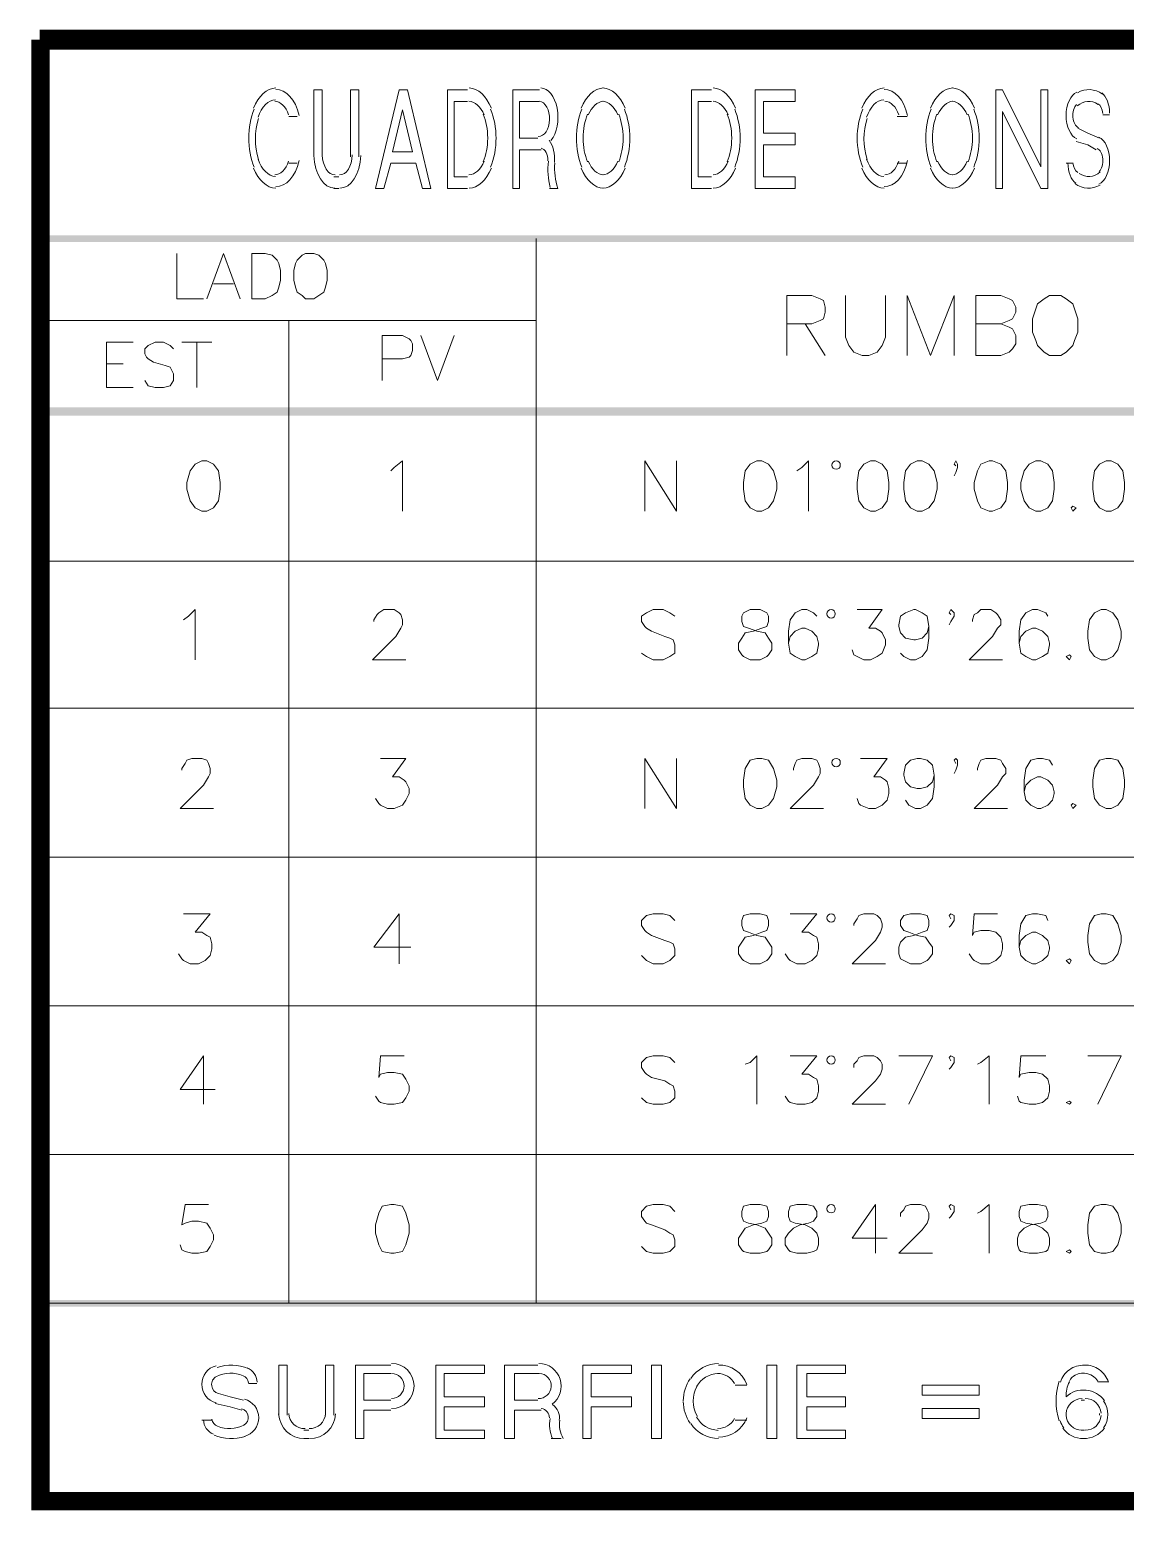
# Model space of a CAD drawing. Header units: millimetres. Extents: x 2424 to 2511, y 1858 to 1990.
# Drawn here: x 2446.41 to 2457.51, y 1895.92 to 1910.94 of the extents above; entities that cross this region are included whole.
import ezdxf

# ---------------------------------------------------------------- set-up
doc = ezdxf.new("R2010")
doc.units = ezdxf.units.MM
for name, color, linetype in [('PDF_CVL_CUADCON', 7, 'Continuous'), ('PDF_CVL_CUADCON_LIN', 7, 'Continuous'), ('PDF_CVL_CUADCON_TIT', 7, 'Continuous'), ('PDF_CVL_CUADCON_TX', 7, 'Continuous')]:
    doc.layers.add(name, color=color, linetype=linetype)

msp = doc.modelspace()

# ---------------------------------------------------------------- linework, layer by layer
at = {"layer": 'PDF_CVL_CUADCON', "lineweight": 0}
msp.add_lwpolyline([(2446.509, 1910.837, 0.203, 0.203, 0), (2465.587, 1910.837, 0.203, 0.203, 0), (2465.587, 1896.021, 0.186, 0.186, 0), (2446.517, 1896.021, 0.186, 0.186, 0), (2446.517, 1910.837, 0, 0, 0)], format="xyseb", dxfattribs=at)
at = {"layer": 'PDF_CVL_CUADCON', "transparency": 33554559}
for points in [[(2446.509, 1908.855), (2446.509, 1908.787), (2465.587, 1908.855)], [(2446.509, 1908.787), (2465.587, 1908.855), (2465.587, 1908.787)], [(2446.509, 1907.11), (2446.509, 1907.025), (2465.587, 1907.11)], [(2446.509, 1907.025), (2465.587, 1907.11), (2465.587, 1907.025)], [(2446.509, 1898.062), (2446.509, 1897.994), (2465.587, 1898.062)], [(2446.509, 1897.994), (2465.587, 1898.062), (2465.587, 1897.994)]]:
    msp.add_solid(points, dxfattribs=at)
at = {"layer": 'PDF_CVL_CUADCON_LIN', "lineweight": 9}
for points in [[(2446.509, 1898.028), (2465.587, 1898.028), (2465.587, 1908.821)], [(2451.541, 1908.821), (2451.541, 1898.028)], [(2446.509, 1905.551), (2465.587, 1905.551)], [(2446.509, 1904.06), (2465.587, 1904.06)], [(2446.509, 1902.552), (2465.587, 1902.552)], [(2446.509, 1901.044), (2465.587, 1901.044)], [(2446.509, 1899.536), (2465.587, 1899.536)]]:
    msp.add_lwpolyline(points, dxfattribs=at)
at = {"layer": 'PDF_CVL_CUADCON_TIT', "lineweight": 9}
for points in [[(2449.288, 1909.651), (2449.288, 1910.329), (2449.372, 1910.329), (2449.372, 1909.651)], [(2449.66, 1909.651), (2449.66, 1910.329), (2449.745, 1910.329), (2449.745, 1909.651)], [(2450.846, 1909.33), (2450.643, 1909.33), (2450.643, 1910.329), (2450.846, 1910.329)], [(2451.575, 1910.329), (2451.304, 1910.329), (2451.304, 1909.33), (2451.372, 1909.33), (2451.372, 1909.719), (2451.592, 1909.719)], [(2453.32, 1909.33), (2453.117, 1909.33), (2453.117, 1910.329), (2453.32, 1910.329)], [(2450.846, 1909.448), (2450.711, 1909.448), (2450.711, 1910.211), (2450.846, 1910.211)], [(2453.32, 1909.448), (2453.184, 1909.448), (2453.184, 1910.211), (2453.32, 1910.211)], [(2449.118, 1910.058), (2449.033, 1910.058)], [(2455.302, 1910.058), (2455.201, 1910.058)], [(2457.353, 1910.075), (2457.285, 1910.075)], [(2457.031, 1909.939), (2457.132, 1909.889), (2457.251, 1909.838)], [(2457.014, 1909.804), (2457.132, 1909.77), (2457.217, 1909.719)], [(2449.118, 1909.584), (2449.033, 1909.584)], [(2455.302, 1909.584), (2455.201, 1909.584)], [(2456.912, 1909.584), (2456.98, 1909.584)], [(2449.491, 1909.448), (2449.542, 1909.448)], [(2449.491, 1909.33), (2449.542, 1909.33)], [(2447.898, 1908.669), (2447.898, 1908.211), (2448.169, 1908.211)], [(2448.203, 1908.211), (2448.373, 1908.669), (2448.542, 1908.211)], [(2448.271, 1908.364), (2448.474, 1908.364)], [(2454.082, 1907.635), (2454.082, 1908.245), (2454.337, 1908.245), (2454.421, 1908.211), (2454.455, 1908.194), (2454.472, 1908.127), (2454.472, 1908.076), (2454.455, 1908.008), (2454.421, 1907.991), (2454.337, 1907.957), (2454.082, 1907.957)], [(2454.676, 1908.245), (2454.676, 1907.822), (2454.709, 1907.737), (2454.76, 1907.669), (2454.845, 1907.635), (2454.913, 1907.635), (2454.997, 1907.669), (2455.048, 1907.737), (2455.082, 1907.822), (2455.082, 1908.245)], [(2455.302, 1907.635), (2455.302, 1908.245), (2455.54, 1907.635), (2455.777, 1908.245), (2455.777, 1907.635)], [(2456.251, 1907.957), (2456.336, 1907.923), (2456.37, 1907.906), (2456.404, 1907.839), (2456.404, 1907.754), (2456.37, 1907.703), (2456.336, 1907.669), (2456.251, 1907.635), (2455.997, 1907.635), (2455.997, 1908.245), (2456.251, 1908.245), (2456.336, 1908.211), (2456.37, 1908.194), (2456.404, 1908.127), (2456.404, 1908.076), (2456.37, 1908.008), (2456.336, 1907.991), (2456.251, 1907.957), (2455.997, 1907.957)], [(2446.509, 1907.991), (2451.541, 1907.991)], [(2449.033, 1907.991), (2449.033, 1898.028)], [(2454.269, 1907.957), (2454.472, 1907.635)], [(2447.458, 1907.313), (2447.187, 1907.313), (2447.187, 1907.771), (2447.458, 1907.771)], [(2447.864, 1907.703), (2447.83, 1907.737), (2447.763, 1907.771), (2447.678, 1907.771), (2447.61, 1907.737), (2447.576, 1907.703), (2447.576, 1907.652), (2447.593, 1907.618), (2447.61, 1907.601), (2447.661, 1907.567), (2447.78, 1907.534), (2447.83, 1907.517), (2447.847, 1907.483), (2447.864, 1907.449), (2447.864, 1907.381), (2447.83, 1907.33), (2447.763, 1907.313), (2447.678, 1907.313), (2447.61, 1907.33), (2447.576, 1907.381)], [(2447.949, 1907.771), (2448.254, 1907.771)], [(2448.102, 1907.771), (2448.102, 1907.313)], [(2449.982, 1907.381), (2449.982, 1907.839), (2450.186, 1907.839), (2450.253, 1907.805), (2450.27, 1907.788), (2450.287, 1907.754), (2450.287, 1907.686), (2450.27, 1907.635), (2450.253, 1907.618), (2450.186, 1907.601), (2449.982, 1907.601)], [(2450.372, 1907.839), (2450.541, 1907.381), (2450.711, 1907.839)], [(2447.187, 1907.55), (2447.356, 1907.55)], [(2448.932, 1896.893), (2448.932, 1897.401), (2449.016, 1897.401), (2449.016, 1896.893)], [(2449.406, 1896.893), (2449.406, 1897.401), (2449.491, 1897.401), (2449.491, 1896.893)], [(2450.067, 1897.401), (2449.711, 1897.401), (2449.711, 1896.656), (2449.796, 1896.656), (2449.796, 1896.944), (2450.067, 1896.944)], [(2451.558, 1897.401), (2451.219, 1897.401), (2451.219, 1896.656), (2451.321, 1896.656), (2451.321, 1896.944), (2451.592, 1896.944)], [(2448.711, 1897.215), (2448.627, 1897.215)], [(2450.067, 1897.046), (2449.796, 1897.046), (2449.796, 1897.317), (2450.067, 1897.317)], [(2457.336, 1897.232), (2457.234, 1897.232)], [(2453.676, 1897.198), (2453.557, 1897.198)], [(2448.288, 1897.012), (2448.44, 1896.978), (2448.559, 1896.944)], [(2457.098, 1897.046), (2457.081, 1897.046), (2457.065, 1897.046)], [(2457.251, 1896.91), (2457.251, 1896.893)], [(2448.152, 1896.842), (2448.254, 1896.842)], [(2453.676, 1896.842), (2453.557, 1896.842)], [(2456.912, 1896.893), (2456.912, 1896.893)], [(2457.251, 1896.893), (2457.251, 1896.893)], [(2449.186, 1896.741), (2449.237, 1896.741)], [(2449.186, 1896.656), (2449.237, 1896.656)], [(2451.795, 1896.656), (2451.693, 1896.656)], [(2457.065, 1896.741), (2457.081, 1896.741), (2457.098, 1896.741)]]:
    msp.add_lwpolyline(points, dxfattribs=at)
for points in [[(2450.389, 1909.33), (2450.321, 1909.584), (2450.067, 1909.584), (2449.999, 1909.33), (2449.914, 1909.33), (2450.152, 1910.329), (2450.236, 1910.329), (2450.474, 1909.33)], [(2453.845, 1909.77), (2453.845, 1909.448), (2454.167, 1909.448), (2454.167, 1909.33), (2453.761, 1909.33), (2453.761, 1910.329), (2454.167, 1910.329), (2454.167, 1910.211), (2453.845, 1910.211), (2453.845, 1909.889), (2454.167, 1909.889), (2454.167, 1909.77)], [(2456.726, 1910.329), (2456.726, 1909.33), (2456.658, 1909.33), (2456.268, 1910.109), (2456.268, 1909.33), (2456.2, 1909.33), (2456.2, 1910.329), (2456.268, 1910.329), (2456.658, 1909.55), (2456.658, 1910.329)], [(2450.084, 1909.702), (2450.186, 1910.126), (2450.287, 1909.702)], [(2448.661, 1908.211), (2448.661, 1908.669), (2448.796, 1908.669), (2448.864, 1908.652), (2448.915, 1908.601), (2448.932, 1908.567), (2448.949, 1908.499), (2448.949, 1908.398), (2448.932, 1908.33), (2448.915, 1908.279), (2448.864, 1908.245), (2448.796, 1908.211)], [(2449.203, 1908.669), (2449.169, 1908.652), (2449.118, 1908.601), (2449.101, 1908.567), (2449.084, 1908.499), (2449.084, 1908.398), (2449.101, 1908.33), (2449.118, 1908.279), (2449.169, 1908.245), (2449.203, 1908.211), (2449.288, 1908.211), (2449.338, 1908.245), (2449.389, 1908.279), (2449.406, 1908.33), (2449.423, 1908.398), (2449.423, 1908.499), (2449.406, 1908.567), (2449.389, 1908.601), (2449.338, 1908.652), (2449.288, 1908.669)], [(2456.743, 1908.245), (2456.692, 1908.211), (2456.624, 1908.16), (2456.607, 1908.11), (2456.573, 1908.008), (2456.573, 1907.872), (2456.607, 1907.788), (2456.624, 1907.737), (2456.692, 1907.669), (2456.743, 1907.635), (2456.861, 1907.635), (2456.912, 1907.669), (2456.98, 1907.737), (2456.997, 1907.788), (2457.031, 1907.872), (2457.031, 1908.008), (2456.997, 1908.11), (2456.98, 1908.16), (2456.912, 1908.211), (2456.861, 1908.245)], [(2450.609, 1896.978), (2450.609, 1896.741), (2451.016, 1896.741), (2451.016, 1896.656), (2450.524, 1896.656), (2450.524, 1897.401), (2451.016, 1897.401), (2451.016, 1897.317), (2450.609, 1897.317), (2450.609, 1897.08), (2451.016, 1897.08), (2451.016, 1896.978)], [(2452.507, 1897.401), (2452.507, 1897.317), (2452.1, 1897.317), (2452.1, 1897.08), (2452.507, 1897.08), (2452.507, 1896.978), (2452.1, 1896.978), (2452.1, 1896.656), (2452.015, 1896.656), (2452.015, 1897.401)], [(2452.71, 1897.401), (2452.812, 1897.401), (2452.812, 1896.656), (2452.71, 1896.656)], [(2453.879, 1897.401), (2453.981, 1897.401), (2453.981, 1896.656), (2453.879, 1896.656)], [(2454.286, 1896.978), (2454.286, 1896.741), (2454.676, 1896.741), (2454.676, 1896.656), (2454.184, 1896.656), (2454.184, 1897.401), (2454.676, 1897.401), (2454.676, 1897.317), (2454.286, 1897.317), (2454.286, 1897.08), (2454.676, 1897.08), (2454.676, 1896.978)], [(2455.455, 1897.096), (2455.455, 1897.198), (2456.031, 1897.198), (2456.031, 1897.096)], [(2455.455, 1896.859), (2456.031, 1896.859), (2456.031, 1896.961), (2455.455, 1896.961)]]:
    msp.add_lwpolyline(points, close=True, dxfattribs=at)
for points in [[(2451.558, 1909.838), (2451.372, 1909.838), (2451.372, 1910.211), (2451.558, 1910.211, -0.040838), (2451.572, 1910.212)], [(2451.731, 1909.586, 0.106285), (2451.761, 1909.33), (2451.677, 1909.33)], [(2457.342, 1897.229, 0.165351), (2457.248, 1897.357, 0.165345), (2457.1, 1897.401, 0.165345), (2456.946, 1897.355, 0.165351), (2456.855, 1897.229)], [(2448.625, 1897.222, 0.267689), (2448.57, 1897.294, 0.212598), (2448.301, 1897.287, 0.677176), (2448.322, 1897.113), (2448.44, 1897.08), (2448.576, 1897.046)], [(2451.558, 1897.046), (2451.321, 1897.046), (2451.321, 1897.317), (2451.558, 1897.317, -0.023253), (2451.572, 1897.317, -0.999998), (2451.561, 1897.063)], [(2456.947, 1897.232, 0.125997), (2456.912, 1897.08, -0.448813), (2457.301, 1897.041)], [(2457.236, 1897.24, 0.377927), (2457.005, 1897.3, 0.149581), (2456.946, 1897.24)], [(2457.074, 1897.063, 0.393692), (2456.912, 1896.91), (2456.912, 1896.893, 0.393692), (2457.074, 1896.741)], [(2448.255, 1896.852, 0.267689), (2448.311, 1896.781, 0.212598), (2448.579, 1896.792, 0.677176), (2448.556, 1896.958)]]:
    msp.add_lwpolyline(points, format="xyb", dxfattribs=at)
for centre, radius, start, end in [((2449.366, 1909.831), 0.671, 161.9926, 198.0074), ((2455.534, 1909.831), 0.671, 161.9926, 198.0074), ((2452.428, 1909.527), 0.767, 174.0968, 194.1669), ((2448.347, 1897.207), 0.195, 104.6896, 255.3104), ((2448.449, 1896.952), 0.449, 67.3466, 108.408), ((2448.551, 1897.224), 0.161, 1.3775, 68.0114), ((2450.075, 1897.19), 0.229, 270.0002, 89.9998), ((2451.566, 1897.19), 0.229, 306.6835, 89.1765), ((2453.396, 1897.071), 0.347, 91.0103, 145.8774), ((2453.396, 1897.105), 0.297, 20.0012, 91.5657), ((2450.075, 1897.19), 0.127, 270.0004, 89.9996), ((2453.43, 1897.037), 0.398, 145.4596, 179.4891), ((2453.396, 1897.054), 0.263, 92.2956, 150.5626), ((2453.379, 1897.122), 0.195, 28.2189, 89.8503), ((2457.497, 1897.037), 0.686, 162.9826, 197.0174), ((2453.447, 1897.037), 0.313, 150.0232, 209.9768), ((2457.107, 1896.902), 0.161, 4.3124, 90.2691), ((2448.534, 1896.868), 0.195, 284.6896, 75.3104), ((2449.194, 1896.919), 0.263, 182.5767, 270.0879), ((2449.194, 1896.919), 0.161, 182.5883, 271.6533), ((2449.245, 1896.919), 0.161, 268.3467, 357.4117), ((2449.245, 1896.919), 0.263, 269.9121, 357.4233), ((2451.583, 1896.868), 0.0932, 358.9903, 83.3797), ((2451.617, 1896.868), 0.161, 350.7107, 55.6834), ((2453.43, 1897.037), 0.398, 180.5109, 214.5404), ((2457.107, 1896.902), 0.229, 323.3997, 36.6003), ((2448.33, 1896.851), 0.161, 181.3775, 248.0114), ((2452.041, 1896.8), 0.364, 170.5732, 202.8469), ((2452.058, 1896.8), 0.28, 170.9619, 210.2738), ((2453.396, 1897.003), 0.347, 214.1226, 268.9897), ((2453.396, 1897.003), 0.263, 209.4374, 267.7044), ((2453.379, 1896.952), 0.195, 270.1497, 331.7811), ((2453.396, 1896.969), 0.297, 268.4343, 339.9988), ((2457.073, 1896.902), 0.229, 196.6671, 216.463), ((2457.09, 1896.919), 0.263, 216.5078, 323.4922), ((2457.107, 1896.902), 0.161, 269.7309, 355.6876), ((2448.449, 1897.105), 0.449, 247.3466, 288.408)]:
    msp.add_arc(centre, radius, start, end, dxfattribs=at)
for points in [[(2448.902, 1910.348), (2448.811, 1910.345), (2448.727, 1910.269), (2448.676, 1910.144)], [(2449.138, 1910.069), (2449.102, 1910.23), (2449.006, 1910.336), (2448.901, 1910.331)], [(2451.087, 1910.144), (2451.036, 1910.269), (2450.952, 1910.345), (2450.861, 1910.348)], [(2451.754, 1910.143), (2451.73, 1910.264), (2451.663, 1910.346), (2451.587, 1910.348)], [(2452.223, 1910.348), (2452.132, 1910.345), (2452.048, 1910.269), (2451.997, 1910.144)], [(2452.443, 1910.144), (2452.392, 1910.269), (2452.307, 1910.345), (2452.216, 1910.348)], [(2453.561, 1910.144), (2453.51, 1910.269), (2453.426, 1910.345), (2453.335, 1910.348)], [(2455.07, 1910.348), (2454.979, 1910.345), (2454.895, 1910.269), (2454.843, 1910.144)], [(2455.306, 1910.069), (2455.27, 1910.23), (2455.174, 1910.336), (2455.068, 1910.331)], [(2455.765, 1910.348), (2455.674, 1910.345), (2455.589, 1910.269), (2455.538, 1910.144)], [(2455.984, 1910.144), (2455.933, 1910.269), (2455.849, 1910.345), (2455.758, 1910.348)], [(2457.021, 1910.306), (2456.958, 1910.278), (2456.913, 1910.18), (2456.913, 1910.069)], [(2457.282, 1910.285), (2457.201, 1910.341), (2457.111, 1910.346), (2457.027, 1910.3)], [(2457.354, 1910.091), (2457.353, 1910.182), (2457.321, 1910.264), (2457.274, 1910.298)], [(2448.683, 1910.134), (2448.648, 1910.046), (2448.628, 1909.943), (2448.628, 1909.836)], [(2448.899, 1910.229), (2448.826, 1910.225), (2448.759, 1910.158), (2448.723, 1910.053)], [(2449.032, 1910.074), (2449.004, 1910.159), (2448.95, 1910.212), (2448.891, 1910.213)], [(2451.014, 1910.074), (2450.979, 1910.159), (2450.922, 1910.21), (2450.86, 1910.213)], [(2451.135, 1909.836), (2451.135, 1909.943), (2451.116, 1910.046), (2451.08, 1910.134)], [(2451.678, 1910.027), (2451.68, 1910.125), (2451.633, 1910.208), (2451.572, 1910.213)], [(2451.691, 1909.814), (2451.752, 1909.89), (2451.777, 1910.022), (2451.754, 1910.143)], [(2452.004, 1910.134), (2451.969, 1910.046), (2451.949, 1909.943), (2451.949, 1909.836)], [(2452.224, 1910.213), (2452.163, 1910.21), (2452.105, 1910.159), (2452.07, 1910.074)], [(2452.37, 1910.074), (2452.334, 1910.159), (2452.277, 1910.21), (2452.216, 1910.213)], [(2452.491, 1909.836), (2452.49, 1909.943), (2452.471, 1910.046), (2452.436, 1910.134)], [(2453.488, 1910.074), (2453.453, 1910.159), (2453.396, 1910.21), (2453.334, 1910.213)], [(2453.609, 1909.836), (2453.609, 1909.943), (2453.589, 1910.046), (2453.554, 1910.134)], [(2454.851, 1910.134), (2454.815, 1910.046), (2454.796, 1909.943), (2454.795, 1909.836)], [(2455.066, 1910.229), (2454.993, 1910.225), (2454.927, 1910.158), (2454.89, 1910.053)], [(2455.217, 1910.074), (2455.189, 1910.159), (2455.134, 1910.212), (2455.075, 1910.213)], [(2455.545, 1910.134), (2455.51, 1910.046), (2455.491, 1909.943), (2455.49, 1909.836)], [(2455.765, 1910.213), (2455.704, 1910.21), (2455.647, 1910.159), (2455.611, 1910.074)], [(2455.911, 1910.074), (2455.876, 1910.159), (2455.819, 1910.21), (2455.757, 1910.213)], [(2456.032, 1909.836), (2456.032, 1909.943), (2456.012, 1910.046), (2455.977, 1910.134)], [(2457.019, 1910.179), (2456.992, 1910.153), (2456.977, 1910.102), (2456.982, 1910.051)], [(2457.238, 1910.181), (2457.169, 1910.228), (2457.092, 1910.222), (2457.025, 1910.166)], [(2457.285, 1910.09), (2457.28, 1910.135), (2457.262, 1910.172), (2457.236, 1910.188)], [(2451.051, 1909.842), (2451.049, 1909.928), (2451.034, 1910.012), (2451.005, 1910.082)], [(2451.563, 1909.857), (2451.624, 1909.853), (2451.675, 1909.929), (2451.678, 1910.027)], [(2452.062, 1910.082), (2452.034, 1910.012), (2452.018, 1909.928), (2452.017, 1909.842)], [(2452.423, 1909.842), (2452.422, 1909.928), (2452.406, 1910.012), (2452.378, 1910.082)], [(2453.524, 1909.842), (2453.523, 1909.928), (2453.507, 1910.012), (2453.479, 1910.082)], [(2455.603, 1910.082), (2455.575, 1910.012), (2455.559, 1909.928), (2455.558, 1909.842)], [(2455.964, 1909.842), (2455.963, 1909.928), (2455.947, 1910.012), (2455.919, 1910.082)], [(2456.913, 1910.069), (2456.913, 1909.957), (2456.958, 1909.859), (2457.021, 1909.831)], [(2456.982, 1910.051), (2456.986, 1909.999), (2457.009, 1909.957), (2457.039, 1909.945)], [(2448.628, 1909.844), (2448.628, 1909.737), (2448.648, 1909.633), (2448.683, 1909.546)], [(2451.005, 1909.598), (2451.034, 1909.668), (2451.049, 1909.752), (2451.051, 1909.838)], [(2451.08, 1909.546), (2451.116, 1909.633), (2451.135, 1909.737), (2451.135, 1909.844)], [(2451.949, 1909.844), (2451.949, 1909.737), (2451.969, 1909.633), (2452.004, 1909.546)], [(2452.017, 1909.838), (2452.018, 1909.752), (2452.034, 1909.668), (2452.062, 1909.598)], [(2452.378, 1909.598), (2452.406, 1909.668), (2452.422, 1909.752), (2452.423, 1909.838)], [(2452.436, 1909.546), (2452.471, 1909.633), (2452.49, 1909.737), (2452.491, 1909.844)], [(2453.479, 1909.598), (2453.507, 1909.668), (2453.523, 1909.752), (2453.524, 1909.838)], [(2453.554, 1909.546), (2453.589, 1909.633), (2453.609, 1909.737), (2453.609, 1909.844)], [(2454.795, 1909.844), (2454.796, 1909.737), (2454.815, 1909.633), (2454.851, 1909.546)], [(2455.49, 1909.844), (2455.491, 1909.737), (2455.51, 1909.633), (2455.545, 1909.546)], [(2455.558, 1909.838), (2455.559, 1909.752), (2455.575, 1909.668), (2455.603, 1909.598)], [(2455.919, 1909.598), (2455.947, 1909.668), (2455.963, 1909.752), (2455.964, 1909.838)], [(2455.977, 1909.546), (2456.012, 1909.633), (2456.032, 1909.737), (2456.032, 1909.844)], [(2457.354, 1909.611), (2457.354, 1909.723), (2457.31, 1909.82), (2457.246, 1909.849)], [(2451.661, 1909.609), (2451.661, 1909.674), (2451.632, 1909.73), (2451.593, 1909.737)], [(2451.727, 1909.591), (2451.735, 1909.679), (2451.714, 1909.767), (2451.673, 1909.817)], [(2457.285, 1909.629), (2457.281, 1909.681), (2457.258, 1909.722), (2457.228, 1909.735)], [(2448.676, 1909.536), (2448.727, 1909.411), (2448.811, 1909.334), (2448.902, 1909.332)], [(2448.723, 1909.627), (2448.759, 1909.522), (2448.826, 1909.455), (2448.899, 1909.45)], [(2448.891, 1909.467), (2448.95, 1909.467), (2449.004, 1909.521), (2449.032, 1909.606)], [(2448.901, 1909.349), (2449.006, 1909.344), (2449.102, 1909.449), (2449.138, 1909.611)], [(2449.289, 1909.663), (2449.294, 1909.478), (2449.387, 1909.331), (2449.501, 1909.332)], [(2449.373, 1909.669), (2449.377, 1909.554), (2449.435, 1909.464), (2449.504, 1909.467)], [(2449.548, 1909.467), (2449.617, 1909.464), (2449.675, 1909.554), (2449.678, 1909.669)], [(2449.551, 1909.332), (2449.664, 1909.331), (2449.758, 1909.478), (2449.763, 1909.663)], [(2450.86, 1909.467), (2450.922, 1909.47), (2450.979, 1909.521), (2451.014, 1909.606)], [(2450.861, 1909.332), (2450.952, 1909.334), (2451.036, 1909.411), (2451.087, 1909.536)], [(2451.997, 1909.536), (2452.048, 1909.411), (2452.132, 1909.334), (2452.223, 1909.332)], [(2452.07, 1909.606), (2452.105, 1909.521), (2452.163, 1909.47), (2452.224, 1909.467)], [(2452.216, 1909.467), (2452.277, 1909.47), (2452.334, 1909.521), (2452.37, 1909.606)], [(2452.216, 1909.332), (2452.307, 1909.334), (2452.392, 1909.411), (2452.443, 1909.536)], [(2453.334, 1909.467), (2453.396, 1909.47), (2453.453, 1909.521), (2453.488, 1909.606)], [(2453.335, 1909.332), (2453.426, 1909.334), (2453.51, 1909.411), (2453.561, 1909.536)], [(2454.843, 1909.536), (2454.895, 1909.411), (2454.979, 1909.334), (2455.07, 1909.332)], [(2454.89, 1909.627), (2454.927, 1909.522), (2454.993, 1909.455), (2455.066, 1909.45)], [(2455.068, 1909.349), (2455.174, 1909.344), (2455.27, 1909.449), (2455.306, 1909.611)], [(2455.075, 1909.467), (2455.134, 1909.467), (2455.189, 1909.521), (2455.217, 1909.606)], [(2455.538, 1909.536), (2455.589, 1909.411), (2455.674, 1909.334), (2455.765, 1909.332)], [(2455.611, 1909.606), (2455.647, 1909.521), (2455.704, 1909.47), (2455.765, 1909.467)], [(2455.757, 1909.467), (2455.819, 1909.47), (2455.876, 1909.521), (2455.911, 1909.606)], [(2455.758, 1909.332), (2455.849, 1909.334), (2455.933, 1909.411), (2455.984, 1909.536)], [(2456.93, 1909.589), (2456.932, 1909.497), (2456.963, 1909.416), (2457.01, 1909.382)], [(2456.982, 1909.589), (2456.987, 1909.545), (2457.005, 1909.508), (2457.031, 1909.492)], [(2457.246, 1909.374), (2457.31, 1909.402), (2457.354, 1909.499), (2457.354, 1909.611)], [(2457.248, 1909.501), (2457.275, 1909.527), (2457.29, 1909.578), (2457.285, 1909.629)], [(2457.002, 1909.378), (2457.083, 1909.322), (2457.174, 1909.317), (2457.257, 1909.362)], [(2457.046, 1909.482), (2457.115, 1909.435), (2457.193, 1909.441), (2457.259, 1909.497)]]:
    msp.add_open_spline(points, degree=3, dxfattribs=at)
at = {"layer": 'PDF_CVL_CUADCON_TX', "lineweight": 9}
for points in [[(2448.152, 1906.568), (2448.085, 1906.534), (2448.034, 1906.466), (2448, 1906.347), (2448, 1906.28), (2448.034, 1906.161), (2448.085, 1906.093), (2448.152, 1906.059), (2448.203, 1906.059), (2448.271, 1906.093), (2448.322, 1906.161), (2448.339, 1906.28), (2448.339, 1906.347), (2448.322, 1906.466), (2448.271, 1906.534), (2448.203, 1906.568)], [(2453.778, 1906.568), (2453.71, 1906.534), (2453.659, 1906.466), (2453.642, 1906.347), (2453.642, 1906.28), (2453.659, 1906.161), (2453.71, 1906.093), (2453.778, 1906.059), (2453.828, 1906.059), (2453.896, 1906.093), (2453.947, 1906.161), (2453.981, 1906.28), (2453.981, 1906.347), (2453.947, 1906.466), (2453.896, 1906.534), (2453.828, 1906.568)], [(2454.93, 1906.568), (2454.862, 1906.534), (2454.811, 1906.466), (2454.794, 1906.347), (2454.794, 1906.28), (2454.811, 1906.161), (2454.862, 1906.093), (2454.93, 1906.059), (2454.98, 1906.059), (2455.048, 1906.093), (2455.099, 1906.161), (2455.116, 1906.28), (2455.116, 1906.347), (2455.099, 1906.466), (2455.048, 1906.534), (2454.98, 1906.568)], [(2455.404, 1906.568), (2455.336, 1906.534), (2455.285, 1906.466), (2455.269, 1906.347), (2455.269, 1906.28), (2455.285, 1906.161), (2455.336, 1906.093), (2455.404, 1906.059), (2455.455, 1906.059), (2455.523, 1906.093), (2455.574, 1906.161), (2455.607, 1906.28), (2455.607, 1906.347), (2455.574, 1906.466), (2455.523, 1906.534), (2455.455, 1906.568)], [(2456.133, 1906.568), (2456.048, 1906.534), (2456.014, 1906.466), (2455.98, 1906.347), (2455.98, 1906.28), (2456.014, 1906.161), (2456.048, 1906.093), (2456.133, 1906.059), (2456.167, 1906.059), (2456.251, 1906.093), (2456.302, 1906.161), (2456.319, 1906.28), (2456.319, 1906.347), (2456.302, 1906.466), (2456.251, 1906.534), (2456.167, 1906.568)], [(2456.607, 1906.568), (2456.539, 1906.534), (2456.488, 1906.466), (2456.455, 1906.347), (2456.455, 1906.28), (2456.488, 1906.161), (2456.539, 1906.093), (2456.607, 1906.059), (2456.658, 1906.059), (2456.726, 1906.093), (2456.776, 1906.161), (2456.793, 1906.28), (2456.793, 1906.347), (2456.776, 1906.466), (2456.726, 1906.534), (2456.658, 1906.568)], [(2457.319, 1906.568), (2457.251, 1906.534), (2457.2, 1906.466), (2457.183, 1906.347), (2457.183, 1906.28), (2457.2, 1906.161), (2457.251, 1906.093), (2457.319, 1906.059), (2457.369, 1906.059), (2457.437, 1906.093), (2457.488, 1906.161), (2457.505, 1906.28), (2457.505, 1906.347), (2457.488, 1906.466), (2457.437, 1906.534), (2457.369, 1906.568)], [(2456.98, 1906.11), (2456.963, 1906.093), (2456.98, 1906.059), (2457.014, 1906.093)], [(2453.71, 1905.06), (2453.642, 1905.026), (2453.625, 1904.992), (2453.625, 1904.941), (2453.642, 1904.89), (2453.693, 1904.873), (2453.778, 1904.84), (2453.862, 1904.823), (2453.896, 1904.772), (2453.93, 1904.721), (2453.93, 1904.653), (2453.896, 1904.602), (2453.879, 1904.585), (2453.811, 1904.552), (2453.71, 1904.552), (2453.642, 1904.585), (2453.625, 1904.602), (2453.591, 1904.653), (2453.591, 1904.721), (2453.625, 1904.772), (2453.659, 1904.823), (2453.744, 1904.84), (2453.828, 1904.873), (2453.879, 1904.89), (2453.896, 1904.941), (2453.896, 1904.992), (2453.879, 1905.026), (2453.811, 1905.06)], [(2457.268, 1905.06), (2457.2, 1905.026), (2457.149, 1904.958), (2457.132, 1904.84), (2457.132, 1904.772), (2457.149, 1904.653), (2457.2, 1904.585), (2457.268, 1904.552), (2457.319, 1904.552), (2457.386, 1904.585), (2457.437, 1904.653), (2457.471, 1904.772), (2457.471, 1904.84), (2457.437, 1904.958), (2457.386, 1905.026), (2457.319, 1905.06)], [(2456.946, 1904.602), (2456.912, 1904.585), (2456.946, 1904.552), (2456.963, 1904.585)], [(2453.778, 1903.552), (2453.71, 1903.535), (2453.659, 1903.45), (2453.642, 1903.332), (2453.642, 1903.264), (2453.659, 1903.145), (2453.71, 1903.077), (2453.778, 1903.044), (2453.828, 1903.044), (2453.896, 1903.077), (2453.947, 1903.145), (2453.981, 1903.264), (2453.981, 1903.332), (2453.947, 1903.45), (2453.896, 1903.535), (2453.828, 1903.552)], [(2457.319, 1903.552), (2457.251, 1903.535), (2457.2, 1903.45), (2457.183, 1903.332), (2457.183, 1903.264), (2457.2, 1903.145), (2457.251, 1903.077), (2457.319, 1903.044), (2457.369, 1903.044), (2457.437, 1903.077), (2457.488, 1903.145), (2457.505, 1903.264), (2457.505, 1903.332), (2457.488, 1903.45), (2457.437, 1903.535), (2457.369, 1903.552)], [(2456.98, 1903.094), (2456.963, 1903.077), (2456.98, 1903.044), (2457.014, 1903.077)], [(2453.71, 1901.976), (2453.642, 1901.959), (2453.625, 1901.908), (2453.625, 1901.858), (2453.642, 1901.807), (2453.693, 1901.79), (2453.778, 1901.756), (2453.862, 1901.739), (2453.896, 1901.688), (2453.93, 1901.637), (2453.93, 1901.569), (2453.896, 1901.519), (2453.879, 1901.502), (2453.811, 1901.468), (2453.71, 1901.468), (2453.642, 1901.502), (2453.625, 1901.519), (2453.591, 1901.569), (2453.591, 1901.637), (2453.625, 1901.688), (2453.659, 1901.739), (2453.744, 1901.756), (2453.828, 1901.79), (2453.879, 1901.807), (2453.896, 1901.858), (2453.896, 1901.908), (2453.879, 1901.959), (2453.811, 1901.976)], [(2455.336, 1901.976), (2455.269, 1901.959), (2455.235, 1901.908), (2455.235, 1901.858), (2455.269, 1901.807), (2455.319, 1901.79), (2455.404, 1901.756), (2455.489, 1901.739), (2455.523, 1901.688), (2455.557, 1901.637), (2455.557, 1901.569), (2455.523, 1901.519), (2455.506, 1901.502), (2455.438, 1901.468), (2455.336, 1901.468), (2455.269, 1901.502), (2455.235, 1901.519), (2455.218, 1901.569), (2455.218, 1901.637), (2455.235, 1901.688), (2455.285, 1901.739), (2455.37, 1901.756), (2455.455, 1901.79), (2455.506, 1901.807), (2455.523, 1901.858), (2455.523, 1901.908), (2455.506, 1901.959), (2455.438, 1901.976)], [(2457.268, 1901.976), (2457.2, 1901.959), (2457.149, 1901.874), (2457.132, 1901.756), (2457.132, 1901.688), (2457.149, 1901.569), (2457.2, 1901.502), (2457.268, 1901.468), (2457.319, 1901.468), (2457.386, 1901.502), (2457.437, 1901.569), (2457.471, 1901.688), (2457.471, 1901.756), (2457.437, 1901.874), (2457.386, 1901.959), (2457.319, 1901.976)], [(2456.946, 1901.519), (2456.912, 1901.502), (2456.946, 1901.468), (2456.963, 1901.502)], [(2456.946, 1900.078), (2456.912, 1900.062), (2456.946, 1900.045), (2456.963, 1900.062)], [(2450.067, 1899.028), (2449.982, 1899.011), (2449.948, 1898.943), (2449.914, 1898.825), (2449.914, 1898.74), (2449.948, 1898.621), (2449.982, 1898.554), (2450.067, 1898.537), (2450.101, 1898.537), (2450.186, 1898.554), (2450.219, 1898.621), (2450.253, 1898.74), (2450.253, 1898.825), (2450.219, 1898.943), (2450.186, 1899.011), (2450.101, 1899.028)], [(2453.71, 1899.028), (2453.642, 1899.011), (2453.625, 1898.96), (2453.625, 1898.909), (2453.642, 1898.859), (2453.693, 1898.842), (2453.778, 1898.825), (2453.862, 1898.791), (2453.896, 1898.74), (2453.93, 1898.689), (2453.93, 1898.621), (2453.896, 1898.571), (2453.879, 1898.554), (2453.811, 1898.537), (2453.71, 1898.537), (2453.642, 1898.554), (2453.625, 1898.571), (2453.591, 1898.621), (2453.591, 1898.689), (2453.625, 1898.74), (2453.659, 1898.791), (2453.744, 1898.825), (2453.828, 1898.842), (2453.879, 1898.859), (2453.896, 1898.909), (2453.896, 1898.96), (2453.879, 1899.011), (2453.811, 1899.028)], [(2454.184, 1899.028), (2454.116, 1899.011), (2454.099, 1898.96), (2454.099, 1898.909), (2454.116, 1898.859), (2454.167, 1898.842), (2454.269, 1898.825), (2454.337, 1898.791), (2454.387, 1898.74), (2454.404, 1898.689), (2454.404, 1898.621), (2454.387, 1898.571), (2454.354, 1898.554), (2454.286, 1898.537), (2454.184, 1898.537), (2454.116, 1898.554), (2454.099, 1898.571), (2454.066, 1898.621), (2454.066, 1898.689), (2454.099, 1898.74), (2454.15, 1898.791), (2454.218, 1898.825), (2454.303, 1898.842), (2454.354, 1898.859), (2454.387, 1898.909), (2454.387, 1898.96), (2454.354, 1899.011), (2454.286, 1899.028)], [(2456.539, 1899.028), (2456.455, 1899.011), (2456.438, 1898.96), (2456.438, 1898.909), (2456.455, 1898.859), (2456.505, 1898.842), (2456.607, 1898.825), (2456.675, 1898.791), (2456.726, 1898.74), (2456.743, 1898.689), (2456.743, 1898.621), (2456.726, 1898.571), (2456.709, 1898.554), (2456.624, 1898.537), (2456.539, 1898.537), (2456.455, 1898.554), (2456.438, 1898.571), (2456.421, 1898.621), (2456.421, 1898.689), (2456.438, 1898.74), (2456.488, 1898.791), (2456.556, 1898.825), (2456.658, 1898.842), (2456.709, 1898.859), (2456.726, 1898.909), (2456.726, 1898.96), (2456.709, 1899.011), (2456.624, 1899.028)], [(2457.268, 1899.028), (2457.2, 1899.011), (2457.149, 1898.943), (2457.132, 1898.825), (2457.132, 1898.74), (2457.149, 1898.621), (2457.2, 1898.554), (2457.268, 1898.537), (2457.319, 1898.537), (2457.386, 1898.554), (2457.437, 1898.621), (2457.471, 1898.74), (2457.471, 1898.825), (2457.437, 1898.943), (2457.386, 1899.011), (2457.319, 1899.028)], [(2456.946, 1898.571), (2456.912, 1898.554), (2456.946, 1898.537), (2456.963, 1898.554)]]:
    msp.add_lwpolyline(points, close=True, dxfattribs=at)
for points in [[(2450.067, 1906.466), (2450.101, 1906.5), (2450.186, 1906.568), (2450.186, 1906.059)], [(2452.642, 1906.059), (2452.642, 1906.568), (2452.964, 1906.059), (2452.964, 1906.568)], [(2454.184, 1906.466), (2454.235, 1906.5), (2454.303, 1906.568), (2454.303, 1906.059)], [(2455.794, 1906.517), (2455.777, 1906.534), (2455.794, 1906.568), (2455.811, 1906.534), (2455.811, 1906.5), (2455.794, 1906.449), (2455.777, 1906.415)], [(2447.966, 1904.958), (2448.017, 1904.992), (2448.085, 1905.06), (2448.085, 1904.552)], [(2449.897, 1904.941), (2449.897, 1904.958), (2449.931, 1905.009), (2449.948, 1905.026), (2449.999, 1905.06), (2450.101, 1905.06), (2450.152, 1905.026), (2450.169, 1905.009), (2450.186, 1904.958), (2450.186, 1904.907), (2450.169, 1904.873), (2450.118, 1904.789), (2449.881, 1904.552), (2450.219, 1904.552)], [(2452.947, 1904.992), (2452.896, 1905.026), (2452.829, 1905.06), (2452.727, 1905.06), (2452.659, 1905.026), (2452.608, 1904.992), (2452.608, 1904.941), (2452.642, 1904.89), (2452.659, 1904.873), (2452.71, 1904.84), (2452.846, 1904.789), (2452.896, 1904.772), (2452.93, 1904.755), (2452.947, 1904.704), (2452.947, 1904.619), (2452.896, 1904.585), (2452.829, 1904.552), (2452.727, 1904.552), (2452.659, 1904.585), (2452.608, 1904.619)], [(2454.387, 1904.992), (2454.354, 1905.026), (2454.286, 1905.06), (2454.235, 1905.06), (2454.167, 1905.026), (2454.116, 1904.958), (2454.099, 1904.84), (2454.099, 1904.721), (2454.116, 1904.619), (2454.167, 1904.585), (2454.235, 1904.552), (2454.269, 1904.552), (2454.337, 1904.585), (2454.387, 1904.619), (2454.404, 1904.704), (2454.404, 1904.721), (2454.387, 1904.789), (2454.337, 1904.84), (2454.269, 1904.873), (2454.235, 1904.873), (2454.167, 1904.84), (2454.116, 1904.789), (2454.099, 1904.721)], [(2454.794, 1905.06), (2455.048, 1905.06), (2454.913, 1904.873), (2454.98, 1904.873), (2455.031, 1904.84), (2455.048, 1904.823), (2455.082, 1904.755), (2455.082, 1904.704), (2455.048, 1904.619), (2454.997, 1904.585), (2454.93, 1904.552), (2454.862, 1904.552), (2454.794, 1904.585), (2454.76, 1904.602), (2454.743, 1904.653)], [(2455.523, 1904.89), (2455.506, 1904.823), (2455.455, 1904.772), (2455.387, 1904.755), (2455.37, 1904.755), (2455.285, 1904.772), (2455.235, 1904.823), (2455.218, 1904.89), (2455.218, 1904.907), (2455.235, 1904.992), (2455.285, 1905.026), (2455.37, 1905.06), (2455.387, 1905.06), (2455.455, 1905.026), (2455.506, 1904.992), (2455.523, 1904.89), (2455.523, 1904.772), (2455.506, 1904.653), (2455.455, 1904.585), (2455.387, 1904.552), (2455.336, 1904.552), (2455.269, 1904.585), (2455.235, 1904.619)], [(2455.743, 1905.009), (2455.726, 1905.026), (2455.743, 1905.06), (2455.777, 1905.026), (2455.777, 1904.992), (2455.743, 1904.941), (2455.726, 1904.907)], [(2455.963, 1904.941), (2455.963, 1904.958), (2455.98, 1905.009), (2456.014, 1905.026), (2456.048, 1905.06), (2456.15, 1905.06), (2456.2, 1905.026), (2456.217, 1905.009), (2456.251, 1904.958), (2456.251, 1904.907), (2456.217, 1904.873), (2456.167, 1904.789), (2455.929, 1904.552), (2456.268, 1904.552)], [(2456.726, 1904.992), (2456.709, 1905.026), (2456.624, 1905.06), (2456.573, 1905.06), (2456.505, 1905.026), (2456.455, 1904.958), (2456.438, 1904.84), (2456.438, 1904.721), (2456.455, 1904.619), (2456.505, 1904.585), (2456.573, 1904.552), (2456.607, 1904.552), (2456.675, 1904.585), (2456.726, 1904.619), (2456.743, 1904.704), (2456.743, 1904.721), (2456.726, 1904.789), (2456.675, 1904.84), (2456.607, 1904.873), (2456.573, 1904.873), (2456.505, 1904.84), (2456.455, 1904.789), (2456.438, 1904.721)], [(2447.949, 1903.433), (2447.949, 1903.45), (2447.983, 1903.501), (2448, 1903.535), (2448.051, 1903.552), (2448.152, 1903.552), (2448.203, 1903.535), (2448.22, 1903.501), (2448.237, 1903.45), (2448.237, 1903.399), (2448.22, 1903.365), (2448.169, 1903.281), (2447.932, 1903.044), (2448.271, 1903.044)], [(2449.965, 1903.552), (2450.219, 1903.552), (2450.084, 1903.365), (2450.152, 1903.365), (2450.202, 1903.332), (2450.219, 1903.315), (2450.253, 1903.247), (2450.253, 1903.196), (2450.219, 1903.128), (2450.186, 1903.077), (2450.101, 1903.044), (2450.033, 1903.044), (2449.965, 1903.077), (2449.948, 1903.094), (2449.914, 1903.145)], [(2452.642, 1903.044), (2452.642, 1903.552), (2452.964, 1903.044), (2452.964, 1903.552)], [(2454.15, 1903.433), (2454.15, 1903.45), (2454.167, 1903.501), (2454.184, 1903.535), (2454.235, 1903.552), (2454.337, 1903.552), (2454.387, 1903.535), (2454.404, 1903.501), (2454.421, 1903.45), (2454.421, 1903.399), (2454.404, 1903.365), (2454.354, 1903.281), (2454.116, 1903.044), (2454.455, 1903.044)], [(2454.828, 1903.552), (2455.099, 1903.552), (2454.964, 1903.365), (2455.031, 1903.365), (2455.082, 1903.332), (2455.099, 1903.315), (2455.116, 1903.247), (2455.116, 1903.196), (2455.099, 1903.128), (2455.048, 1903.077), (2454.98, 1903.044), (2454.913, 1903.044), (2454.828, 1903.077), (2454.811, 1903.094), (2454.794, 1903.145)], [(2455.574, 1903.382), (2455.557, 1903.315), (2455.506, 1903.264), (2455.438, 1903.247), (2455.404, 1903.247), (2455.336, 1903.264), (2455.285, 1903.315), (2455.269, 1903.382), (2455.269, 1903.399), (2455.285, 1903.484), (2455.336, 1903.535), (2455.404, 1903.552), (2455.438, 1903.552), (2455.506, 1903.535), (2455.557, 1903.484), (2455.574, 1903.382), (2455.574, 1903.264), (2455.557, 1903.145), (2455.506, 1903.077), (2455.438, 1903.044), (2455.387, 1903.044), (2455.319, 1903.077), (2455.285, 1903.128)], [(2455.794, 1903.501), (2455.777, 1903.535), (2455.794, 1903.552), (2455.811, 1903.535), (2455.811, 1903.484), (2455.794, 1903.433), (2455.777, 1903.399)], [(2456.014, 1903.433), (2456.014, 1903.45), (2456.031, 1903.501), (2456.048, 1903.535), (2456.099, 1903.552), (2456.2, 1903.552), (2456.251, 1903.535), (2456.268, 1903.501), (2456.302, 1903.45), (2456.302, 1903.399), (2456.268, 1903.365), (2456.217, 1903.281), (2455.98, 1903.044), (2456.319, 1903.044)], [(2456.776, 1903.484), (2456.743, 1903.535), (2456.675, 1903.552), (2456.624, 1903.552), (2456.556, 1903.535), (2456.505, 1903.45), (2456.488, 1903.332), (2456.488, 1903.213), (2456.505, 1903.128), (2456.556, 1903.077), (2456.624, 1903.044), (2456.658, 1903.044), (2456.726, 1903.077), (2456.776, 1903.128), (2456.793, 1903.196), (2456.793, 1903.213), (2456.776, 1903.281), (2456.726, 1903.332), (2456.658, 1903.365), (2456.624, 1903.365), (2456.556, 1903.332), (2456.505, 1903.281), (2456.488, 1903.213)], [(2447.966, 1901.976), (2448.237, 1901.976), (2448.085, 1901.79), (2448.152, 1901.79), (2448.203, 1901.756), (2448.237, 1901.739), (2448.254, 1901.671), (2448.254, 1901.62), (2448.237, 1901.553), (2448.186, 1901.502), (2448.118, 1901.468), (2448.034, 1901.468), (2447.966, 1901.502), (2447.949, 1901.519), (2447.915, 1901.569)], [(2450.152, 1901.468), (2450.152, 1901.976), (2449.897, 1901.637), (2450.27, 1901.637)], [(2452.947, 1901.908), (2452.896, 1901.959), (2452.829, 1901.976), (2452.727, 1901.976), (2452.659, 1901.959), (2452.608, 1901.908), (2452.608, 1901.858), (2452.642, 1901.807), (2452.659, 1901.79), (2452.71, 1901.756), (2452.846, 1901.705), (2452.896, 1901.688), (2452.93, 1901.671), (2452.947, 1901.62), (2452.947, 1901.553), (2452.896, 1901.502), (2452.829, 1901.468), (2452.727, 1901.468), (2452.659, 1901.502), (2452.608, 1901.553)], [(2454.116, 1901.976), (2454.387, 1901.976), (2454.235, 1901.79), (2454.303, 1901.79), (2454.354, 1901.756), (2454.387, 1901.739), (2454.404, 1901.671), (2454.404, 1901.62), (2454.387, 1901.553), (2454.337, 1901.502), (2454.269, 1901.468), (2454.184, 1901.468), (2454.116, 1901.502), (2454.099, 1901.519), (2454.066, 1901.569)], [(2454.76, 1901.858), (2454.76, 1901.874), (2454.794, 1901.925), (2454.811, 1901.959), (2454.862, 1901.976), (2454.964, 1901.976), (2454.997, 1901.959), (2455.031, 1901.925), (2455.048, 1901.874), (2455.048, 1901.841), (2455.031, 1901.79), (2454.98, 1901.705), (2454.743, 1901.468), (2455.082, 1901.468)], [(2455.743, 1901.925), (2455.726, 1901.959), (2455.743, 1901.976), (2455.777, 1901.959), (2455.777, 1901.908), (2455.743, 1901.858), (2455.726, 1901.841)], [(2456.217, 1901.976), (2455.98, 1901.976), (2455.963, 1901.756), (2455.98, 1901.79), (2456.048, 1901.807), (2456.133, 1901.807), (2456.2, 1901.79), (2456.251, 1901.739), (2456.268, 1901.671), (2456.268, 1901.62), (2456.251, 1901.553), (2456.2, 1901.502), (2456.133, 1901.468), (2456.048, 1901.468), (2455.98, 1901.502), (2455.963, 1901.519), (2455.929, 1901.569)], [(2456.726, 1901.908), (2456.709, 1901.959), (2456.624, 1901.976), (2456.573, 1901.976), (2456.505, 1901.959), (2456.455, 1901.874), (2456.438, 1901.756), (2456.438, 1901.637), (2456.455, 1901.553), (2456.505, 1901.502), (2456.573, 1901.468), (2456.607, 1901.468), (2456.675, 1901.502), (2456.726, 1901.553), (2456.743, 1901.62), (2456.743, 1901.637), (2456.726, 1901.705), (2456.675, 1901.756), (2456.607, 1901.79), (2456.573, 1901.79), (2456.505, 1901.756), (2456.455, 1901.705), (2456.438, 1901.637)], [(2448.169, 1900.045), (2448.169, 1900.536), (2447.932, 1900.197), (2448.288, 1900.197)], [(2450.202, 1900.536), (2449.965, 1900.536), (2449.948, 1900.316), (2449.965, 1900.35), (2450.033, 1900.367), (2450.101, 1900.367), (2450.186, 1900.35), (2450.219, 1900.299), (2450.253, 1900.231), (2450.253, 1900.18), (2450.219, 1900.112), (2450.186, 1900.062), (2450.101, 1900.045), (2450.033, 1900.045), (2449.965, 1900.062), (2449.948, 1900.078), (2449.914, 1900.129)], [(2452.947, 1900.468), (2452.896, 1900.519), (2452.829, 1900.536), (2452.727, 1900.536), (2452.659, 1900.519), (2452.608, 1900.468), (2452.608, 1900.417), (2452.642, 1900.367), (2452.659, 1900.35), (2452.71, 1900.316), (2452.846, 1900.282), (2452.896, 1900.248), (2452.93, 1900.231), (2452.947, 1900.18), (2452.947, 1900.112), (2452.896, 1900.062), (2452.829, 1900.045), (2452.727, 1900.045), (2452.659, 1900.062), (2452.608, 1900.112)], [(2453.659, 1900.451), (2453.71, 1900.468), (2453.778, 1900.536), (2453.778, 1900.045)], [(2454.116, 1900.536), (2454.387, 1900.536), (2454.235, 1900.35), (2454.303, 1900.35), (2454.354, 1900.316), (2454.387, 1900.299), (2454.404, 1900.231), (2454.404, 1900.18), (2454.387, 1900.112), (2454.337, 1900.062), (2454.269, 1900.045), (2454.184, 1900.045), (2454.116, 1900.062), (2454.099, 1900.078), (2454.066, 1900.129)], [(2454.76, 1900.417), (2454.76, 1900.451), (2454.794, 1900.485), (2454.811, 1900.519), (2454.862, 1900.536), (2454.964, 1900.536), (2454.997, 1900.519), (2455.031, 1900.485), (2455.048, 1900.451), (2455.048, 1900.4), (2455.031, 1900.35), (2454.98, 1900.282), (2454.743, 1900.045), (2455.082, 1900.045)], [(2455.319, 1900.045), (2455.557, 1900.536), (2455.218, 1900.536)], [(2455.743, 1900.485), (2455.726, 1900.519), (2455.743, 1900.536), (2455.777, 1900.519), (2455.777, 1900.468), (2455.743, 1900.417), (2455.726, 1900.4)], [(2456.014, 1900.451), (2456.048, 1900.468), (2456.133, 1900.536), (2456.133, 1900.045)], [(2456.709, 1900.536), (2456.455, 1900.536), (2456.438, 1900.316), (2456.455, 1900.35), (2456.539, 1900.367), (2456.607, 1900.367), (2456.675, 1900.35), (2456.726, 1900.299), (2456.743, 1900.231), (2456.743, 1900.18), (2456.726, 1900.112), (2456.675, 1900.062), (2456.607, 1900.045), (2456.539, 1900.045), (2456.455, 1900.062), (2456.438, 1900.078), (2456.421, 1900.129)], [(2457.234, 1900.045), (2457.471, 1900.536), (2457.132, 1900.536)], [(2448.22, 1899.028), (2447.983, 1899.028), (2447.949, 1898.825), (2447.983, 1898.842), (2448.051, 1898.859), (2448.118, 1898.859), (2448.203, 1898.842), (2448.237, 1898.791), (2448.271, 1898.723), (2448.271, 1898.672), (2448.237, 1898.604), (2448.203, 1898.554), (2448.118, 1898.537), (2448.051, 1898.537), (2447.983, 1898.554), (2447.949, 1898.571), (2447.932, 1898.621)], [(2452.947, 1898.96), (2452.896, 1899.011), (2452.829, 1899.028), (2452.727, 1899.028), (2452.659, 1899.011), (2452.608, 1898.96), (2452.608, 1898.909), (2452.642, 1898.859), (2452.659, 1898.842), (2452.71, 1898.825), (2452.846, 1898.774), (2452.896, 1898.74), (2452.93, 1898.723), (2452.947, 1898.672), (2452.947, 1898.604), (2452.896, 1898.554), (2452.829, 1898.537), (2452.727, 1898.537), (2452.659, 1898.554), (2452.608, 1898.604)], [(2454.98, 1898.537), (2454.98, 1899.028), (2454.743, 1898.689), (2455.099, 1898.689)], [(2455.235, 1898.909), (2455.235, 1898.943), (2455.269, 1898.977), (2455.285, 1899.011), (2455.336, 1899.028), (2455.438, 1899.028), (2455.489, 1899.011), (2455.506, 1898.977), (2455.523, 1898.943), (2455.523, 1898.892), (2455.506, 1898.842), (2455.455, 1898.774), (2455.218, 1898.537), (2455.557, 1898.537)], [(2455.743, 1898.977), (2455.726, 1899.011), (2455.743, 1899.028), (2455.777, 1899.011), (2455.777, 1898.96), (2455.743, 1898.909), (2455.726, 1898.892)], [(2456.014, 1898.943), (2456.048, 1898.96), (2456.133, 1899.028), (2456.133, 1898.537)]]:
    msp.add_lwpolyline(points, dxfattribs=at)
for centre in [(2454.582, 1906.525), (2454.531, 1905.017), (2454.582, 1903.509), (2454.531, 1901.934), (2454.531, 1900.494), (2454.531, 1898.986)]:
    msp.add_circle(centre, 0.0424, dxfattribs=at)

doc.saveas('drawing.dxf')
